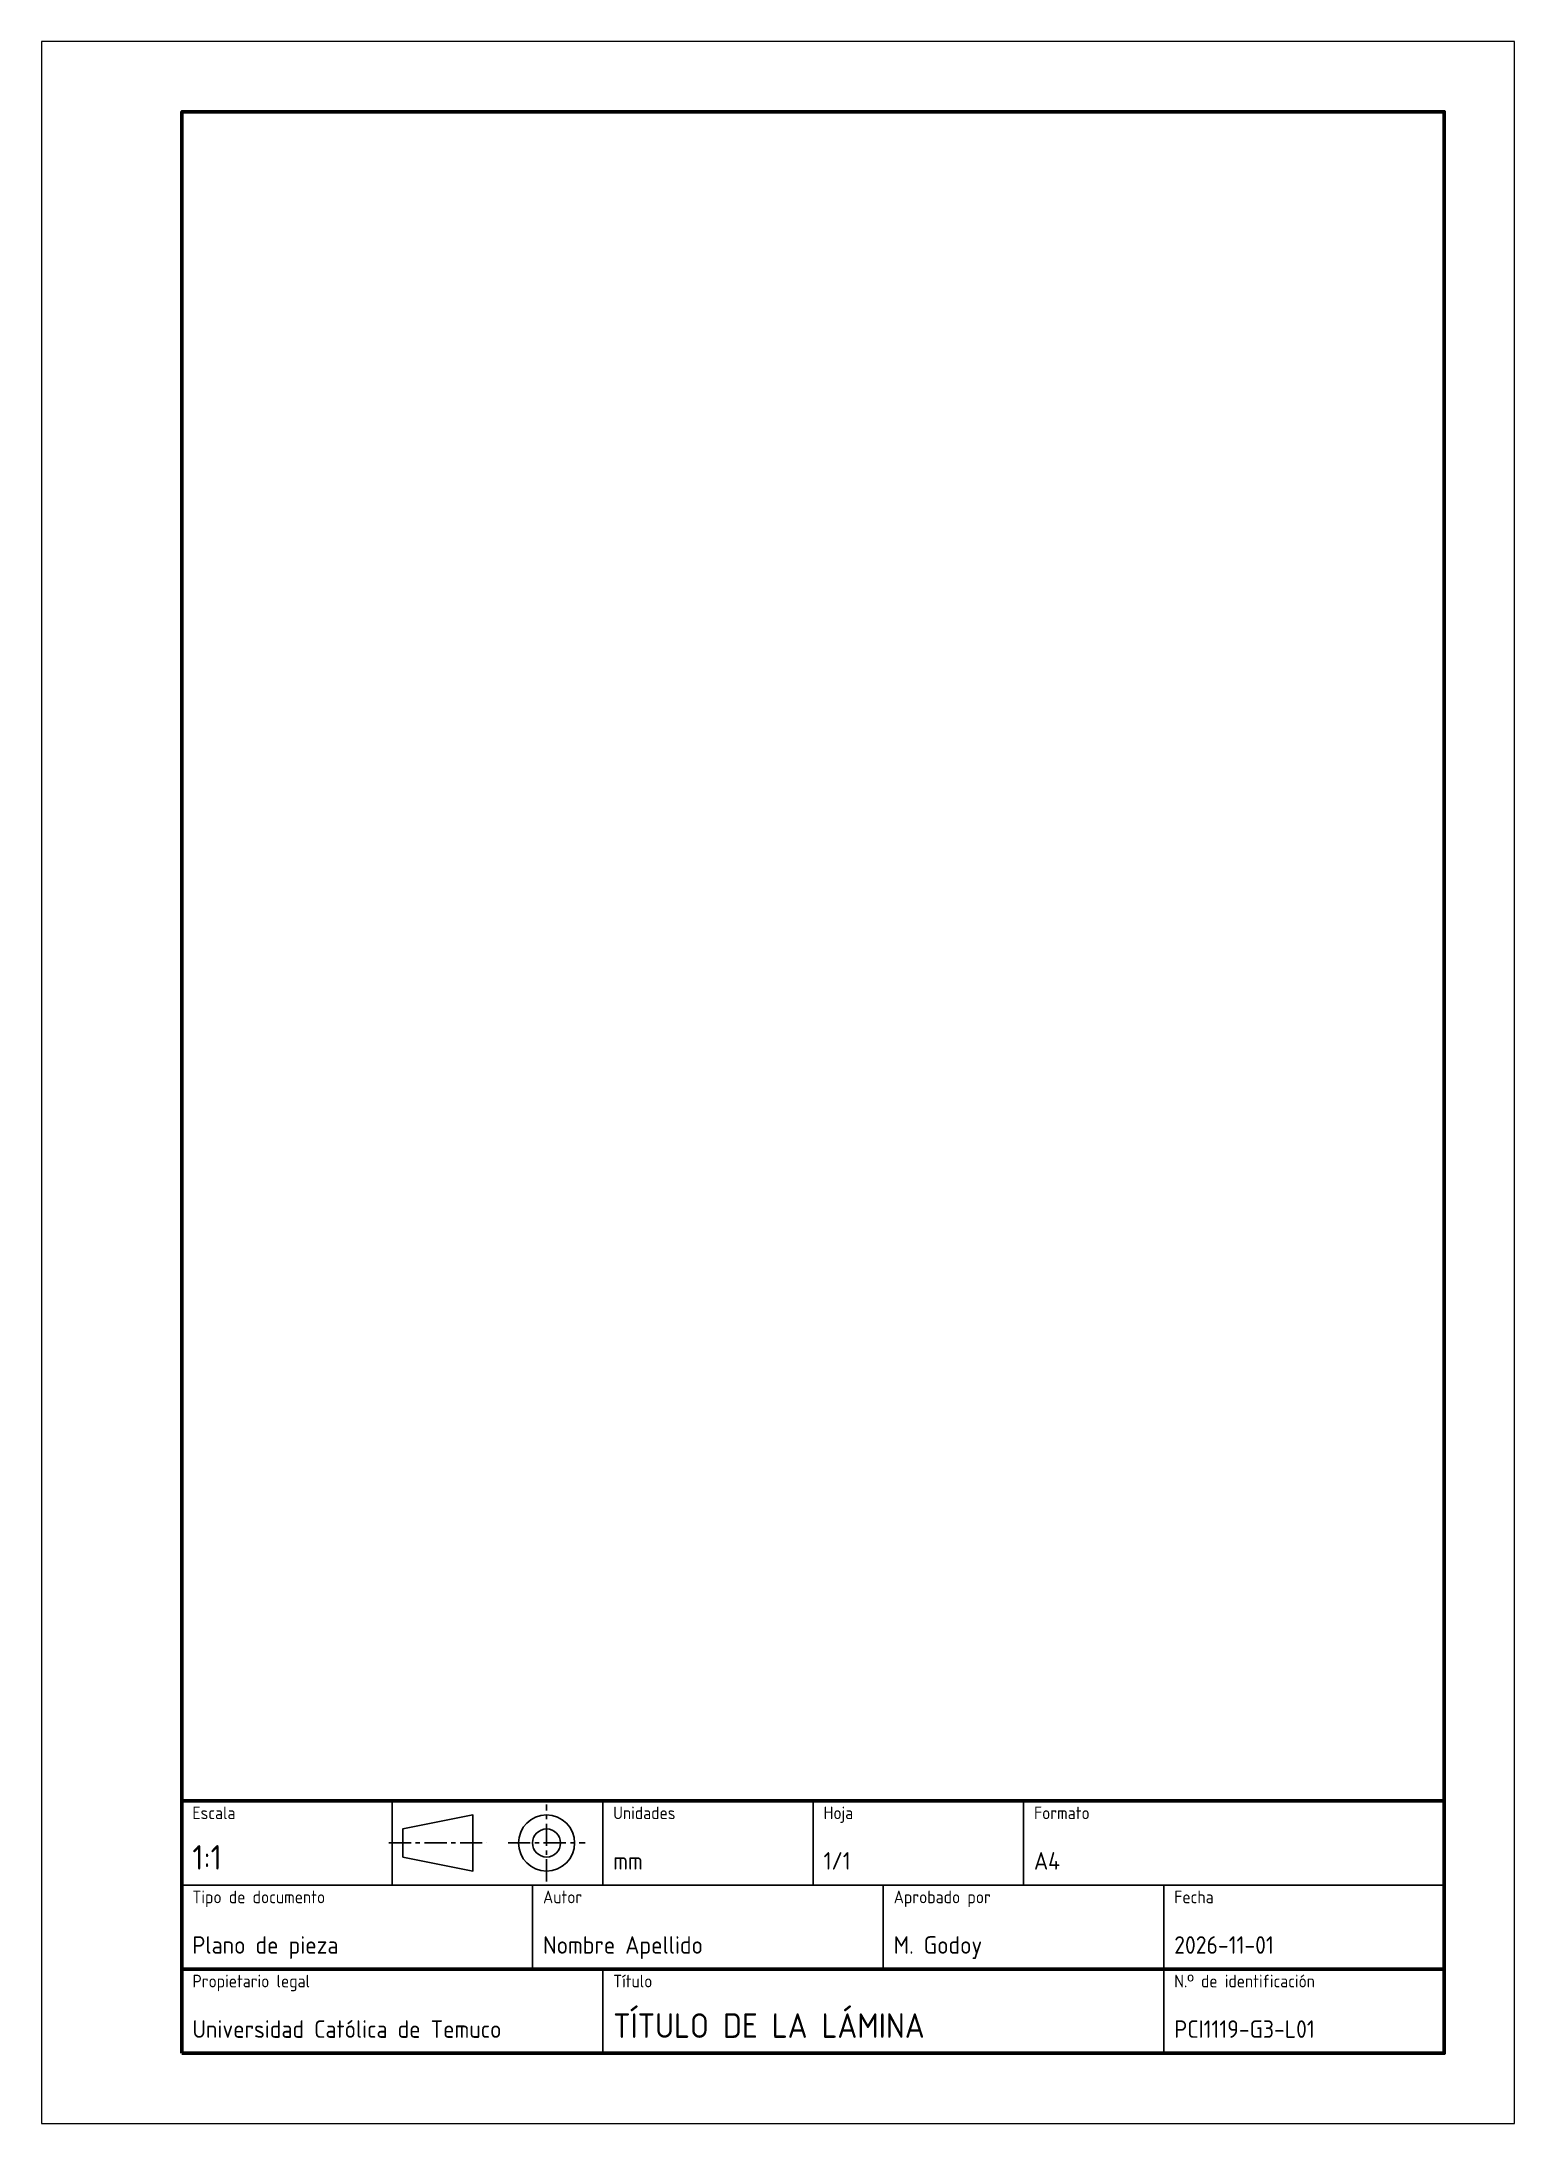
# Model space of a CAD drawing. Header units: millimetres. Extents: x 0 to 210, y 0 to 297.
import ezdxf

# ---------------------------------------------------------------- set-up
doc = ezdxf.new("R2010")
doc.units = ezdxf.units.MM
doc.linetypes.add('CENTER', pattern=[5.08, 3.175, -0.635, 0.635, -0.635])
for name, color, linetype, lineweight in [('Auxiliar', 8, 'Continuous', 13), ('Cajetin', 7, 'Continuous', 25), ('Cajetin_grueso', 7, 'Continuous', 50), ('Ejes', 7, 'CENTER', 25)]:
    doc.layers.add(name, color=color, linetype=linetype, lineweight=lineweight)
doc.styles.add('ISO', font='isocp.shx')

# ---------------------------------------------------------------- blocks, each defined once
blk = doc.blocks.new('CAJETIN_ISO7200')
at = {"layer": 'Cajetin'}
for p, q in [((-150, 24), (-150, 36)), ((-120, 24), (-120, 36)), ((-90, 24), (-90, 36)), ((-60, 24), (-60, 36)), ((-180, 24), (0, 24)), ((-130, 12), (-130, 24)), ((-80, 12), (-80, 24)), ((-40, 12), (-40, 24)), ((-120, 0), (-120, 12)), ((-40, 0), (-40, 12))]:
    blk.add_line(p, q, dxfattribs=at)
blk.add_lwpolyline([(-148.5, 28), (-138.5, 26), (-138.5, 34), (-148.5, 32)], close=True, dxfattribs=at)
for radius in [4, 2]:
    blk.add_circle((-128, 30), radius, dxfattribs=at)
at = {"layer": 'Cajetin_grueso'}
for points in [[(-180, 0), (0, 0), (0, 36), (-180, 36)], [(-180, 0), (0, 0), (0, 12), (-180, 12)]]:
    blk.add_lwpolyline(points, close=True, dxfattribs=at)
at = {"layer": 'Ejes'}
for p, q in [((-128, 24.5), (-128, 35.5)), ((-150.5, 30), (-136.5, 30)), ((-133.5, 30), (-122.5, 30))]:
    blk.add_line(p, q, dxfattribs=at)
at = {"layer": 'Cajetin', "color": 8, "style": 'ISO'}
for s, p in [('Escala', (-178.5, 33.4)), ('Unidades', (-118.5, 33.4)), ('Hoja', (-88.5, 33.4)), ('Formato', (-58.5, 33.4)), ('Tipo de documento', (-178.5, 21.4)), ('Autor', (-128.5, 21.4)), ('Aprobado por', (-78.5, 21.4)), ('Fecha', (-38.5, 21.4)), ('Propietario legal', (-178.5, 9.4)), ('Título', (-118.5, 9.4)), ('N.º de identificación', (-38.5, 9.4))]:
    blk.add_text(s, height=1.8, dxfattribs=at).set_placement(p)
at = {"layer": 'Cajetin', "style": 'ISO'}
for tag, p, height in [('ESCALA', (-178.5, 26.2), 3.5), ('UNIDADES', (-118.5, 26.2), 2.5), ('HOJA', (-88.5, 26.2), 2.5), ('FORMATO', (-58.5, 26.2), 2.5), ('TIPO', (-178.5, 14.2), 2.5), ('AUTOR', (-128.5, 14.2), 2.5), ('APROBADO', (-78.5, 14.2), 2.5), ('FECHA', (-38.5, 14.2), 2.5), ('PROPIETARIO', (-178.5, 2.2), 2.5), ('TITULO', (-118.5, 2.2), 3.5), ('NUMERO', (-38.5, 2.2), 2.5)]:
    blk.add_attdef(tag, p, '', height=height, dxfattribs=at)

msp = doc.modelspace()

# ---------------------------------------------------------------- linework, layer by layer
at = {"layer": 'Auxiliar'}
msp.add_lwpolyline([(0, 0), (210, 0), (210, 297), (0, 297)], close=True, dxfattribs=at)
at = {"layer": 'Cajetin_grueso'}
msp.add_lwpolyline([(20, 10), (200, 10), (200, 287), (20, 287)], close=True, dxfattribs=at)

# ---------------------------------------------------------------- block references
at = {"layer": 'Cajetin'}
msp.add_blockref('CAJETIN_ISO7200', (200, 10), dxfattribs=at).add_auto_attribs({'PROPIETARIO': 'Universidad Católica de Temuco', 'TITULO': 'TÍTULO DE LA LÁMINA', 'NUMERO': 'PCI1119-G3-L01', 'TIPO': 'Plano de pieza', 'AUTOR': 'Nombre Apellido', 'APROBADO': 'M. Godoy', 'FECHA': '2026-11-01', 'ESCALA': '1:1', 'UNIDADES': 'mm', 'HOJA': '1/1', 'FORMATO': 'A4'})

doc.saveas('drawing.dxf')
